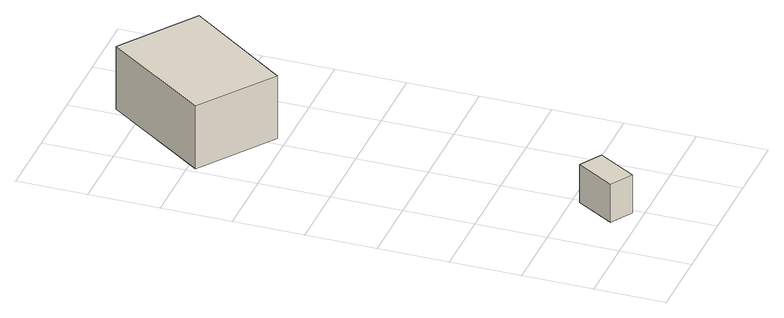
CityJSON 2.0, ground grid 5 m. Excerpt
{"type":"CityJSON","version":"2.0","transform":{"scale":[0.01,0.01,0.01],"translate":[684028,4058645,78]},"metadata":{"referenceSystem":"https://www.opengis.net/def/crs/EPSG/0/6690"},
"CityObjects":{
"building1":{"type":"Building","attributes":{"class":"3001","usage":"461","yearOfConstruction":"0001","measuredHeight":4.8,"storeysAboveGround":9999,"storeysBelowGround":9999,"BuildingIDAttribute.prefecture":"16","BuildingIDAttribute.city":"16211","BuildingDetailAttribute.totalFloorArea":-9999,"BuildingDetailAttribute.buildingFootprintArea":-9999,"BuildingDetailAttribute.buildingRoofEdgeArea":5.9,"BuildingDetailAttribute.buildingStructureType":"611","BuildingDetailAttribute.fireproofStructureType":"1011","BuildingDetailAttribute.landUseType":"231","BuildingDetailAttribute.detailedUsage":"461","BuildingDetailAttribute.buildingHeight":-9999,"BuildingDetailAttribute.surveyYear":2020},"geometry":[{"type":"Solid","lod":"1","boundaries":[[[[0,1,2,3]],[[2,4,5,3]],[[1,6,4,2]],[[0,7,6,1]],[[3,5,7,0]],[[4,6,7,5]]]]}]},
"building2":{"type":"Building","attributes":{"class":"3003","usage":"461","yearOfConstruction":"0001","measuredHeight":5,"storeysAboveGround":9999,"storeysBelowGround":9999,"BuildingIDAttribute.prefecture":"16","BuildingIDAttribute.city":"16211","BuildingDetailAttribute.totalFloorArea":-9999,"BuildingDetailAttribute.buildingFootprintArea":-9999,"BuildingDetailAttribute.buildingRoofEdgeArea":59.4,"BuildingDetailAttribute.buildingStructureType":"611","BuildingDetailAttribute.fireproofStructureType":"1011","BuildingDetailAttribute.landUseType":"231","BuildingDetailAttribute.detailedUsage":"461","BuildingDetailAttribute.buildingHeight":-9999,"BuildingDetailAttribute.surveyYear":2020},"geometry":[{"type":"Solid","lod":"1","boundaries":[[[[8,9,10,11]],[[10,12,13,11]],[[9,14,12,10]],[[8,15,14,9]],[[11,13,15,8]],[[12,14,15,13]]]]}]}
},
"vertices":[
[445,68,54],[286,165,54],[450,437,54],[610,340,54],[450,437,345],[610,340,345],[286,165,345],[445,68,345],
[570,2570,32],[40,2947,32],[563,3683,32],[1104,3299,32],[563,3683,514],[1104,3299,514],[40,2947,514],[570,2570,514]
]}
